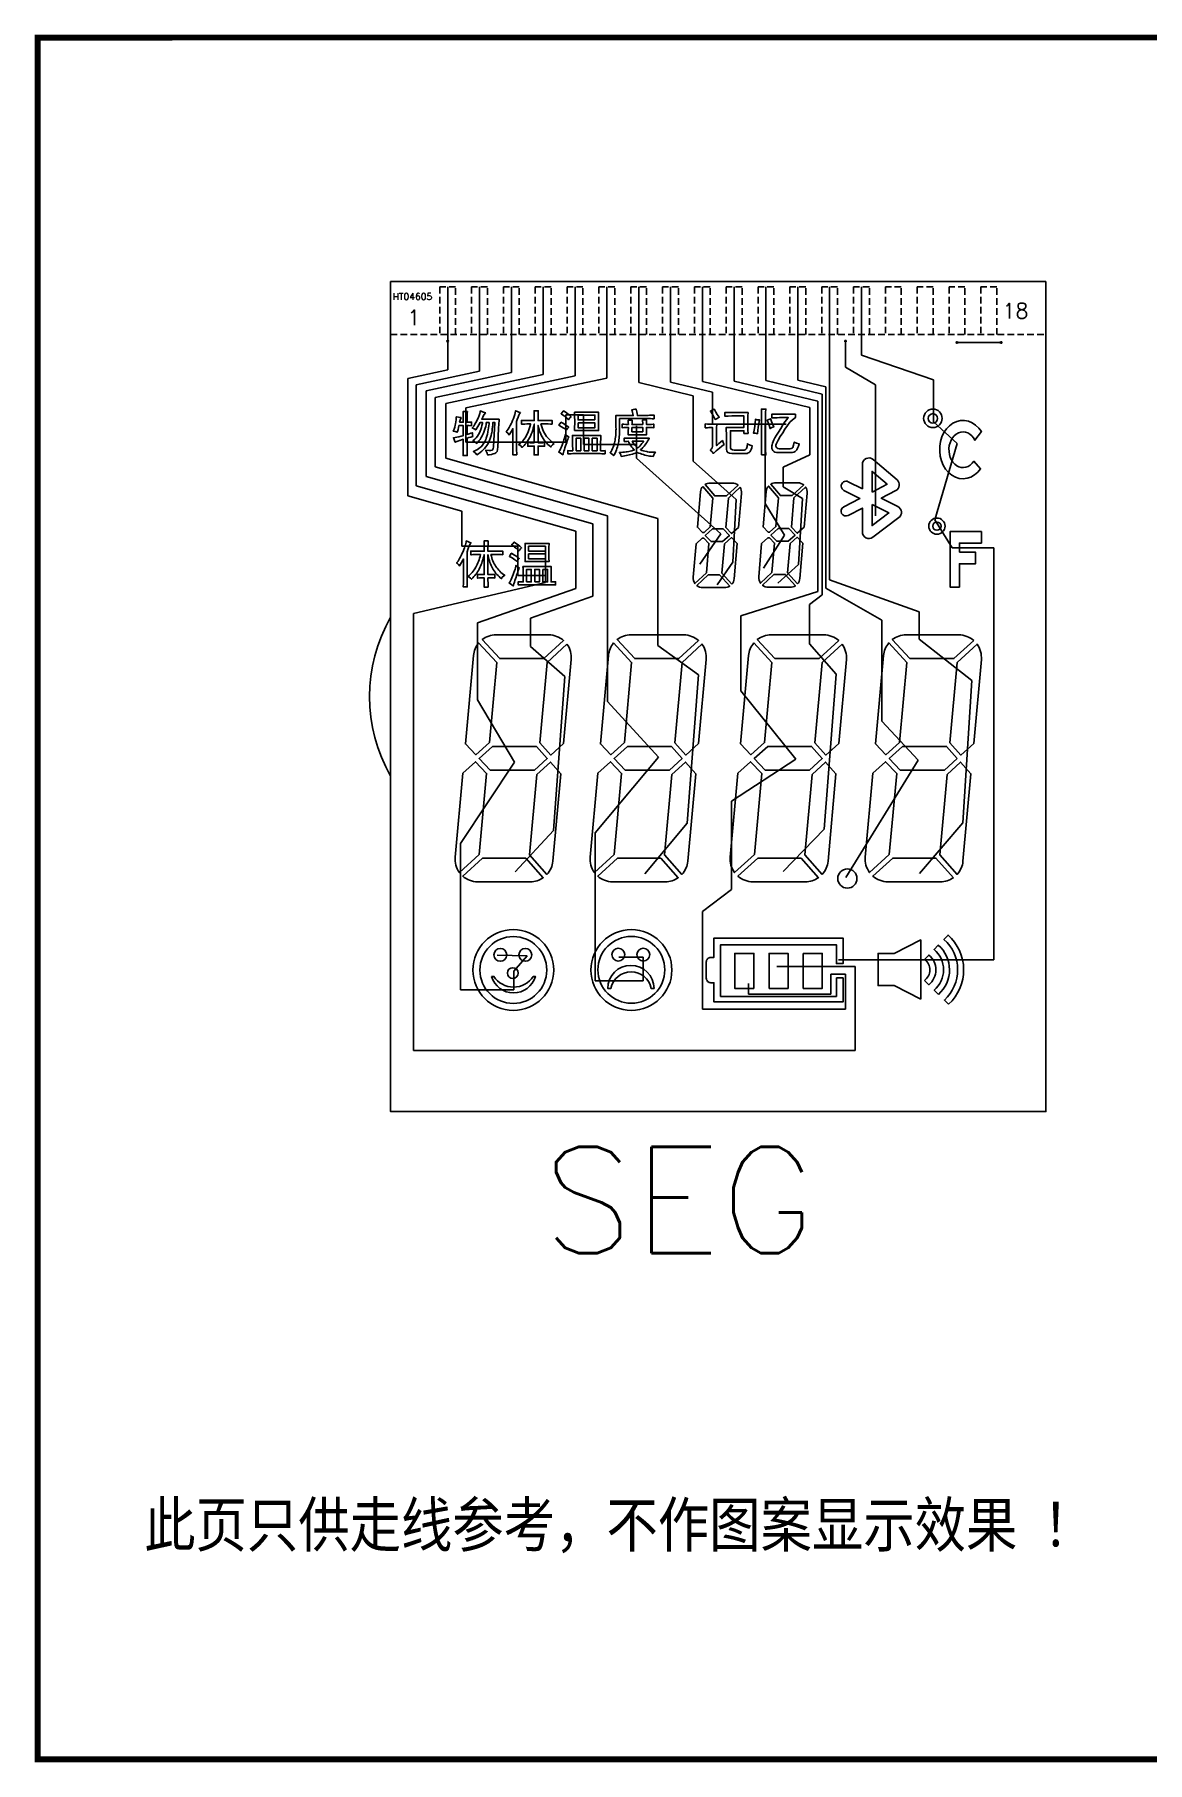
# Model space of a CAD drawing. Header units: inches. Extents: x -1849 to -1456, y -1004 to -896.
# Drawn here: x -1548.5 to -1506.5, y -1003.5 to -938.3 of the extents above; entities that cross this region are included whole.
import ezdxf

# ---------------------------------------------------------------- set-up
doc = ezdxf.new("R2010")
doc.units = ezdxf.units.IN
doc.header["$MEASUREMENT"] = 0
doc.linetypes.add('HIDDEN', pattern=[0.375, 0.25, -0.125])
doc.layers.add('SEG', color=4, linetype='Continuous')
doc.layers.add('SPEC', color=2, linetype='Continuous')
doc.styles.add('romans', font='romans.shx')
doc.styles.add('th', font='')
doc.styles.get('th').set_extended_font_data('SimSun')

# ---------------------------------------------------------------- blocks, each defined once
blk = doc.blocks.new('A')
at = {"layer": 'SPEC', "const_width": 0.28}
blk.add_lwpolyline([(0, 0), (0, 81.172), (114.799, 81.173), (114.8, 0), (0, 0)], dxfattribs=at)

msp = doc.modelspace()

# ---------------------------------------------------------------- linework, layer by layer
at = {"ltscale": 0.5}
for points in [[(-1510.343, -947.638), (-1510.343, -978.938), (-1535.043, -978.938), (-1535.043, -947.638)], [(-1527.746, -954.018), (-1527.571, -954.018), (-1527.571, -953.544), (-1527.746, -953.544)], [(-1527.441, -954.018), (-1527.258, -954.018), (-1527.258, -953.544), (-1527.441, -953.544)], [(-1529.613, -958.963), (-1529.437, -958.963), (-1529.437, -958.489), (-1529.613, -958.489)], [(-1529.307, -958.489), (-1529.307, -958.963), (-1529.124, -958.963), (-1529.124, -958.489)], [(-1521.351, -974.292), (-1522.068, -974.292), (-1522.068, -972.973), (-1521.351, -972.973)], [(-1520.777, -974.292), (-1520.777, -972.973), (-1520.061, -972.973), (-1520.061, -974.292)], [(-1519.487, -972.973), (-1518.77, -972.973), (-1518.77, -974.292), (-1519.487, -974.292)]]:
    msp.add_lwpolyline(points, close=True, dxfattribs=at)
at = {"linetype": 'HIDDEN'}
for points in [[(-1532.593, -949.638), (-1532.593, -947.838), (-1533.193, -947.838), (-1533.193, -949.638)], [(-1531.393, -949.638), (-1531.393, -947.838), (-1531.993, -947.838), (-1531.993, -949.638)], [(-1530.193, -949.638), (-1530.193, -947.838), (-1530.793, -947.838), (-1530.793, -949.638)], [(-1528.993, -949.638), (-1528.993, -947.838), (-1529.593, -947.838), (-1529.593, -949.638)], [(-1527.793, -949.638), (-1527.793, -947.838), (-1528.393, -947.838), (-1528.393, -949.638)], [(-1526.593, -949.638), (-1526.593, -947.838), (-1527.193, -947.838), (-1527.193, -949.638)], [(-1525.393, -949.638), (-1525.393, -947.838), (-1525.993, -947.838), (-1525.993, -949.638)], [(-1524.193, -949.638), (-1524.193, -947.838), (-1524.793, -947.838), (-1524.793, -949.638)], [(-1522.993, -949.638), (-1522.993, -947.838), (-1523.593, -947.838), (-1523.593, -949.638)], [(-1521.793, -949.638), (-1521.793, -947.838), (-1522.393, -947.838), (-1522.393, -949.638)], [(-1520.593, -949.638), (-1520.593, -947.838), (-1521.193, -947.838), (-1521.193, -949.638)], [(-1519.393, -949.638), (-1519.393, -947.838), (-1519.993, -947.838), (-1519.993, -949.638)], [(-1518.193, -949.638), (-1518.193, -947.838), (-1518.793, -947.838), (-1518.793, -949.638)], [(-1516.993, -949.638), (-1516.993, -947.838), (-1517.593, -947.838), (-1517.593, -949.638)], [(-1515.793, -949.638), (-1515.793, -947.838), (-1516.393, -947.838), (-1516.393, -949.638)], [(-1514.593, -949.638), (-1514.593, -947.838), (-1515.193, -947.838), (-1515.193, -949.638)], [(-1513.393, -949.638), (-1513.393, -947.838), (-1513.993, -947.838), (-1513.993, -949.638)], [(-1512.193, -949.638), (-1512.193, -947.838), (-1512.793, -947.838), (-1512.793, -949.638)], [(-1535.043, -949.638), (-1510.343, -949.638)]]:
    msp.add_lwpolyline(points, dxfattribs=at)
for points in [[(-1531.951, -953.478), (-1531.956, -953.42), (-1531.96, -953.336), (-1532.015, -953.359), (-1532.086, -953.383), (-1532.162, -953.403), (-1532.162, -953.066), (-1532.156, -953.066), (-1532.086, -953.068), (-1531.996, -953.073), (-1531.996, -952.932), (-1532.017, -952.934), (-1532.096, -952.938), (-1532.162, -952.94), (-1532.162, -952.742), (-1532.162, -952.694), (-1532.157, -952.617), (-1532.147, -952.541), (-1532.31, -952.541), (-1532.308, -952.585), (-1532.304, -952.66), (-1532.303, -952.742), (-1532.303, -952.94), (-1532.445, -952.94), (-1532.437, -952.907), (-1532.416, -952.83), (-1532.385, -952.766), (-1532.409, -952.764), (-1532.485, -952.754), (-1532.564, -952.736), (-1532.567, -952.773), (-1532.573, -952.847), (-1532.582, -952.923), (-1532.593, -953.001), (-1532.607, -953.056), (-1532.627, -953.128), (-1532.652, -953.202), (-1532.682, -953.282), (-1532.614, -953.291), (-1532.534, -953.321), (-1532.524, -953.285), (-1532.504, -953.212), (-1532.485, -953.138), (-1532.469, -953.066), (-1532.303, -953.066), (-1532.303, -953.449), (-1532.39, -953.471), (-1532.475, -953.492), (-1532.55, -953.508), (-1532.615, -953.52), (-1532.676, -953.528), (-1532.663, -953.556), (-1532.631, -953.63), (-1532.606, -953.698), (-1532.581, -953.686), (-1532.509, -953.655), (-1532.442, -953.631), (-1532.44, -953.63), (-1532.369, -953.604), (-1532.303, -953.583), (-1532.303, -953.964), (-1532.305, -954.039), (-1532.307, -954.116), (-1532.31, -954.197), (-1532.155, -954.197), (-1532.158, -954.142), (-1532.16, -954.062), (-1532.162, -953.987), (-1532.162, -953.917), (-1532.162, -953.543), (-1532.097, -953.523), (-1532.023, -953.5)], [(-1530.951, -952.831), (-1531.61, -952.831), (-1531.606, -952.821), (-1531.573, -952.749), (-1531.54, -952.686), (-1531.52, -952.645), (-1531.471, -952.586), (-1531.507, -952.576), (-1531.577, -952.552), (-1531.657, -952.517), (-1531.665, -952.553), (-1531.683, -952.614), (-1531.709, -952.691), (-1531.745, -952.783), (-1531.763, -952.823), (-1531.793, -952.886), (-1531.829, -952.951), (-1531.869, -953.016), (-1531.913, -953.084), (-1531.966, -953.157), (-1531.897, -953.187), (-1531.834, -953.234), (-1531.826, -953.223), (-1531.792, -953.17), (-1531.755, -953.108), (-1531.715, -953.036), (-1531.672, -952.956), (-1531.579, -952.956), (-1531.584, -952.983), (-1531.6, -953.063), (-1531.619, -953.138), (-1531.641, -953.21), (-1531.666, -953.278), (-1531.694, -953.341), (-1531.696, -953.346), (-1531.731, -953.407), (-1531.772, -953.467), (-1531.82, -953.526), (-1531.873, -953.582), (-1531.939, -953.643), (-1531.917, -953.651), (-1531.851, -953.687), (-1531.799, -953.743), (-1531.762, -953.703), (-1531.714, -953.647), (-1531.669, -953.587), (-1531.628, -953.522), (-1531.59, -953.455), (-1531.555, -953.382), (-1531.528, -953.319), (-1531.502, -953.245), (-1531.48, -953.171), (-1531.461, -953.097), (-1531.448, -953.025), (-1531.439, -952.956), (-1531.332, -952.956), (-1531.335, -952.998), (-1531.343, -953.075), (-1531.353, -953.152), (-1531.363, -953.226), (-1531.375, -953.299), (-1531.379, -953.319), (-1531.394, -953.395), (-1531.414, -953.469), (-1531.436, -953.541), (-1531.461, -953.61), (-1531.464, -953.614), (-1531.498, -953.68), (-1531.539, -953.744), (-1531.584, -953.805), (-1531.636, -953.863), (-1531.658, -953.884), (-1531.713, -953.93), (-1531.774, -953.971), (-1531.843, -954.009), (-1531.925, -954.046), (-1531.901, -954.063), (-1531.841, -954.112), (-1531.793, -954.17), (-1531.732, -954.128), (-1531.666, -954.08), (-1531.607, -954.032), (-1531.553, -953.983), (-1531.507, -953.936), (-1531.506, -953.936), (-1531.456, -953.875), (-1531.411, -953.813), (-1531.372, -953.747), (-1531.337, -953.68), (-1531.328, -953.659), (-1531.3, -953.592), (-1531.274, -953.521), (-1531.253, -953.445), (-1531.235, -953.366), (-1531.23, -953.337), (-1531.22, -953.269), (-1531.211, -953.196), (-1531.204, -953.119), (-1531.197, -953.038), (-1531.191, -952.956), (-1531.114, -952.956), (-1531.164, -953.873), (-1531.179, -953.95), (-1531.213, -953.993), (-1531.218, -953.995), (-1531.264, -954.003), (-1531.342, -954.004), (-1531.459, -953.999), (-1531.436, -954.035), (-1531.404, -954.105), (-1531.388, -954.176), (-1531.328, -954.168), (-1531.244, -954.153), (-1531.173, -954.137), (-1531.114, -954.117), (-1531.08, -954.096), (-1531.033, -954.042), (-1531.009, -953.968), (-1531.009, -953.965), (-1531.004, -953.864), (-1531, -953.794), (-1530.996, -953.711), (-1530.992, -953.614), (-1530.988, -953.503), (-1530.986, -953.441), (-1530.984, -953.36), (-1530.981, -953.281), (-1530.977, -953.203), (-1530.973, -953.127), (-1530.969, -953.052), (-1530.964, -952.978), (-1530.958, -952.907)], [(-1530.154, -952.578), (-1530.186, -952.568), (-1530.258, -952.541), (-1530.333, -952.509), (-1530.335, -952.523), (-1530.348, -952.585), (-1530.364, -952.65), (-1530.386, -952.721), (-1530.413, -952.795), (-1530.444, -952.874), (-1530.479, -952.956), (-1530.49, -952.98), (-1530.532, -953.068), (-1530.573, -953.143), (-1530.611, -953.207), (-1530.647, -953.258), (-1530.685, -953.3), (-1530.624, -953.352), (-1530.576, -953.417), (-1530.531, -953.347), (-1530.486, -953.274), (-1530.452, -953.213), (-1530.436, -953.182), (-1530.436, -953.863), (-1530.436, -953.961), (-1530.438, -954.043), (-1530.44, -954.111), (-1530.443, -954.168), (-1530.288, -954.168), (-1530.289, -954.149), (-1530.292, -954.092), (-1530.293, -954.02), (-1530.295, -953.935), (-1530.296, -953.837), (-1530.296, -952.908), (-1530.272, -952.839), (-1530.238, -952.748), (-1530.208, -952.676), (-1530.181, -952.621)], [(-1528.88, -953.742), (-1528.903, -953.727), (-1528.963, -953.683), (-1529.02, -953.635), (-1529.073, -953.585), (-1529.122, -953.531), (-1529.168, -953.475), (-1529.21, -953.416), (-1529.248, -953.355), (-1529.281, -953.29), (-1529.311, -953.222), (-1529.337, -953.151), (-1529.359, -953.078), (-1529.377, -953.007), (-1529.1, -953.007), (-1529.021, -953.01), (-1528.957, -953.014), (-1528.957, -952.874), (-1529.004, -952.878), (-1529.078, -952.88), (-1529.172, -952.882), (-1529.487, -952.882), (-1529.486, -952.798), (-1529.486, -952.706), (-1529.484, -952.628), (-1529.483, -952.565), (-1529.479, -952.511), (-1529.635, -952.511), (-1529.632, -952.559), (-1529.63, -952.621), (-1529.629, -952.696), (-1529.628, -952.785), (-1529.627, -952.882), (-1529.906, -952.882), (-1529.962, -952.881), (-1530.039, -952.879), (-1530.114, -952.874), (-1530.114, -953.014), (-1530.064, -953.011), (-1529.989, -953.008), (-1529.906, -953.007), (-1529.767, -953.007), (-1529.772, -953.03), (-1529.792, -953.112), (-1529.815, -953.19), (-1529.841, -953.264), (-1529.871, -953.336), (-1529.903, -953.403), (-1529.939, -953.468), (-1529.976, -953.529), (-1530.018, -953.587), (-1530.062, -953.64), (-1530.11, -953.691), (-1530.16, -953.738), (-1530.22, -953.787), (-1530.203, -953.795), (-1530.139, -953.836), (-1530.088, -953.894), (-1530.06, -953.868), (-1530.012, -953.819), (-1529.966, -953.767), (-1529.922, -953.712), (-1529.881, -953.654), (-1529.843, -953.593), (-1529.807, -953.53), (-1529.773, -953.463), (-1529.743, -953.394), (-1529.714, -953.321), (-1529.688, -953.246), (-1529.665, -953.168), (-1529.643, -953.087), (-1529.627, -953.012), (-1529.627, -953.716), (-1529.637, -953.716), (-1529.706, -953.715), (-1529.783, -953.712), (-1529.874, -953.708), (-1529.874, -953.849), (-1529.848, -953.847), (-1529.765, -953.844), (-1529.69, -953.842), (-1529.627, -953.841), (-1529.627, -953.861), (-1529.628, -953.929), (-1529.629, -954.003), (-1529.632, -954.083), (-1529.635, -954.175), (-1529.479, -954.175), (-1529.481, -954.139), (-1529.483, -954.056), (-1529.486, -953.979), (-1529.486, -953.905), (-1529.487, -953.841), (-1529.466, -953.841), (-1529.37, -953.843), (-1529.297, -953.845), (-1529.24, -953.849), (-1529.24, -953.707), (-1529.255, -953.71), (-1529.312, -953.713), (-1529.39, -953.715), (-1529.487, -953.716), (-1529.487, -953.06), (-1529.472, -953.134), (-1529.45, -953.211), (-1529.427, -953.285), (-1529.399, -953.357), (-1529.369, -953.425), (-1529.335, -953.49), (-1529.298, -953.553), (-1529.258, -953.613), (-1529.215, -953.67), (-1529.168, -953.724), (-1529.118, -953.776), (-1529.065, -953.824), (-1529.003, -953.874), (-1528.991, -953.848), (-1528.947, -953.791)], [(-1528.501, -952.704), (-1528.449, -952.746), (-1528.405, -952.784), (-1528.369, -952.818), (-1528.342, -952.849), (-1528.324, -952.821), (-1528.284, -952.771), (-1528.242, -952.734), (-1528.272, -952.704), (-1528.313, -952.667), (-1528.359, -952.629), (-1528.409, -952.591), (-1528.464, -952.552), (-1528.525, -952.513), (-1528.534, -952.528), (-1528.572, -952.577), (-1528.616, -952.62), (-1528.561, -952.659)], [(-1528.112, -953.254), (-1527.204, -953.254), (-1527.206, -953.22), (-1527.208, -953.166), (-1527.209, -953.107), (-1527.211, -953.044), (-1527.212, -952.975), (-1527.212, -952.87), (-1527.211, -952.799), (-1527.21, -952.733), (-1527.209, -952.672), (-1527.207, -952.617), (-1527.204, -952.566), (-1528.112, -952.566), (-1528.111, -952.6), (-1528.109, -952.654), (-1528.107, -952.713), (-1528.106, -952.777), (-1528.105, -952.844), (-1528.105, -952.951), (-1528.105, -953.024), (-1528.106, -953.091), (-1528.108, -953.152), (-1528.11, -953.206)], [(-1525.245, -952.806), (-1525.18, -952.808), (-1525.112, -952.811), (-1525.112, -952.673), (-1525.15, -952.675), (-1525.216, -952.678), (-1525.28, -952.68), (-1525.341, -952.683), (-1525.4, -952.686), (-1525.456, -952.689), (-1525.738, -952.689), (-1525.739, -952.686), (-1525.754, -952.617), (-1525.767, -952.554), (-1525.78, -952.496), (-1525.792, -952.444), (-1525.838, -952.454), (-1525.9, -952.467), (-1525.952, -952.475), (-1525.943, -952.508), (-1525.927, -952.569), (-1525.913, -952.628), (-1525.899, -952.689), (-1526.555, -952.689), (-1526.555, -952.701), (-1526.553, -952.752), (-1526.552, -952.806), (-1526.551, -952.864), (-1526.55, -952.924), (-1526.549, -952.988), (-1526.548, -953.056), (-1526.548, -953.126), (-1526.547, -953.2), (-1526.549, -953.235), (-1526.551, -953.307), (-1526.555, -953.377), (-1526.56, -953.442), (-1526.567, -953.505), (-1526.573, -953.564), (-1526.581, -953.619), (-1526.591, -953.671), (-1526.601, -953.72), (-1526.613, -953.762), (-1526.632, -953.821), (-1526.654, -953.88), (-1526.679, -953.936), (-1526.706, -953.99), (-1526.736, -954.043), (-1526.769, -954.094), (-1526.728, -954.116), (-1526.68, -954.153), (-1526.632, -954.201), (-1526.614, -954.166), (-1526.584, -954.104), (-1526.558, -954.044), (-1526.533, -953.986), (-1526.512, -953.929), (-1526.493, -953.873), (-1526.477, -953.819), (-1526.464, -953.766), (-1526.456, -953.724), (-1526.446, -953.663), (-1526.438, -953.603), (-1526.431, -953.541), (-1526.425, -953.479), (-1526.421, -953.416), (-1526.418, -953.353), (-1526.417, -953.311), (-1526.415, -953.26), (-1526.413, -953.205), (-1526.412, -953.147), (-1526.412, -953.085), (-1526.411, -953.02), (-1526.411, -952.951), (-1526.41, -952.879), (-1526.41, -952.803), (-1525.424, -952.803), (-1525.367, -952.804), (-1525.308, -952.805)], [(-1522.735, -952.645), (-1522.658, -952.752), (-1522.735, -952.798), (-1522.804, -952.836), (-1522.835, -952.783), (-1522.873, -952.714), (-1522.927, -952.629), (-1522.988, -952.522), (-1522.927, -952.484), (-1522.85, -952.445), (-1522.827, -952.491), (-1522.789, -952.56)], [(-1521.677, -953.978), (-1521.647, -953.963), (-1521.631, -953.932), (-1521.608, -953.856), (-1521.585, -953.748), (-1521.547, -953.779), (-1521.455, -953.825), (-1521.409, -953.833), (-1521.432, -953.909), (-1521.455, -953.971), (-1521.478, -954.017), (-1521.501, -954.055), (-1521.524, -954.085), (-1521.562, -954.101), (-1521.608, -954.116), (-1522.176, -954.116), (-1522.268, -954.108), (-1522.336, -954.078), (-1522.375, -954.032), (-1522.382, -953.963), (-1522.382, -953.365), (-1522.39, -953.25), (-1522.39, -953.135), (-1521.723, -953.135), (-1521.723, -952.706), (-1522.176, -952.706), (-1522.313, -952.714), (-1522.444, -952.714), (-1522.444, -952.568), (-1522.321, -952.576), (-1521.57, -952.576), (-1521.578, -952.698), (-1521.578, -953.235), (-1521.57, -953.365), (-1521.723, -953.365), (-1521.723, -953.265), (-1522.237, -953.265), (-1522.237, -953.856), (-1522.229, -953.917), (-1522.206, -953.963), (-1522.16, -953.986), (-1522.099, -953.994), (-1521.716, -953.994)], [(-1521.067, -954.171), (-1521.067, -953.987), (-1521.059, -953.796), (-1521.059, -952.708), (-1521.067, -952.577), (-1521.067, -952.447), (-1520.898, -952.447), (-1520.906, -952.577), (-1520.906, -953.987), (-1520.898, -954.171)], [(-1519.994, -952.945), (-1520.086, -953.068), (-1520.178, -953.198), (-1520.262, -953.336), (-1520.354, -953.474), (-1520.439, -953.62), (-1520.508, -953.773), (-1520.523, -953.811), (-1520.523, -953.842), (-1520.515, -953.872), (-1520.5, -953.895), (-1520.477, -953.918), (-1520.446, -953.934), (-1520.4, -953.941), (-1520.347, -953.949), (-1519.994, -953.949), (-1519.94, -953.934), (-1519.902, -953.918), (-1519.879, -953.888), (-1519.856, -953.803), (-1519.825, -953.689), (-1519.741, -953.735), (-1519.642, -953.757), (-1519.672, -953.849), (-1519.703, -953.918), (-1519.734, -953.98), (-1519.764, -954.018), (-1519.795, -954.049), (-1519.841, -954.072), (-1519.894, -954.087), (-1520.423, -954.087), (-1520.5, -954.079), (-1520.554, -954.064), (-1520.6, -954.041), (-1520.63, -954.003), (-1520.669, -953.926), (-1520.669, -953.834), (-1520.661, -953.788), (-1520.646, -953.735), (-1520.623, -953.673), (-1520.592, -953.604), (-1520.554, -953.528), (-1520.5, -953.428), (-1520.423, -953.313), (-1520.339, -953.175), (-1520.255, -953.045), (-1520.178, -952.93), (-1520.109, -952.838), (-1520.055, -952.769), (-1520.385, -952.769), (-1520.477, -952.777), (-1520.669, -952.777), (-1520.669, -952.631), (-1520.623, -952.639), (-1519.787, -952.639), (-1519.787, -952.769), (-1519.894, -952.845)], [(-1528.599, -953.111), (-1528.542, -953.147), (-1528.494, -953.182), (-1528.455, -953.215), (-1528.425, -953.246), (-1528.41, -953.224), (-1528.372, -953.176), (-1528.326, -953.131), (-1528.369, -953.1), (-1528.424, -953.059), (-1528.478, -953.023), (-1528.529, -952.992), (-1528.577, -952.964), (-1528.624, -952.941), (-1528.632, -952.953), (-1528.666, -953.005), (-1528.7, -953.055), (-1528.666, -953.073)], [(-1527.341, -952.857), (-1527.975, -952.857), (-1527.975, -952.673), (-1527.341, -952.673)], [(-1527.975, -952.964), (-1527.341, -952.964), (-1527.341, -953.147), (-1527.975, -953.147)], [(-1525.396, -953.395), (-1525.399, -953.345), (-1525.401, -953.286), (-1525.402, -953.217), (-1525.403, -953.139), (-1525.362, -953.139), (-1525.293, -953.14), (-1525.231, -953.142), (-1525.173, -953.144), (-1525.12, -953.147), (-1525.12, -953.017), (-1525.151, -953.019), (-1525.208, -953.021), (-1525.27, -953.023), (-1525.334, -953.025), (-1525.403, -953.025), (-1525.402, -952.977), (-1525.399, -952.915), (-1525.395, -952.857), (-1525.548, -952.857), (-1525.544, -952.898), (-1525.541, -952.959), (-1525.54, -953.025), (-1525.945, -953.025), (-1525.944, -952.981), (-1525.942, -952.917), (-1525.937, -952.864), (-1526.089, -952.864), (-1526.087, -952.897), (-1526.083, -952.957), (-1526.082, -953.025), (-1526.124, -953.025), (-1526.182, -953.023), (-1526.247, -953.02), (-1526.319, -953.017), (-1526.319, -953.147), (-1526.258, -953.144), (-1526.192, -953.142), (-1526.133, -953.14), (-1526.082, -953.139), (-1526.082, -953.173), (-1526.083, -953.245), (-1526.084, -953.309), (-1526.087, -953.366), (-1526.089, -953.414), (-1525.395, -953.414)], [(-1525.945, -953.139), (-1525.54, -953.139), (-1525.54, -953.3), (-1525.945, -953.3)], [(-1522.766, -954.017), (-1522.873, -954.116), (-1522.934, -954.047), (-1522.996, -953.994), (-1522.957, -953.955), (-1522.927, -953.902), (-1522.911, -953.856), (-1522.904, -953.794), (-1522.904, -953.143), (-1523.042, -953.143), (-1523.103, -953.151), (-1523.18, -953.151), (-1523.18, -953.005), (-1523.103, -953.013), (-1522.75, -953.013), (-1522.758, -953.166), (-1522.758, -953.825), (-1522.72, -953.794), (-1522.674, -953.748), (-1522.612, -953.695), (-1522.536, -953.633), (-1522.513, -953.702), (-1522.474, -953.779), (-1522.559, -953.84), (-1522.651, -953.917)], [(-1521.305, -953.359), (-1521.366, -953.351), (-1521.343, -953.236), (-1521.32, -953.106), (-1521.305, -952.976), (-1521.289, -952.83), (-1521.22, -952.845), (-1521.136, -952.853), (-1521.182, -953.129), (-1521.213, -953.374)], [(-1520.669, -953.144), (-1520.737, -953.183), (-1520.791, -953.014), (-1520.845, -952.861), (-1520.791, -952.838), (-1520.722, -952.807), (-1520.661, -952.976), (-1520.6, -953.121)], [(-1513.313, -955.055), (-1513.461, -955.072), (-1513.609, -955.057), (-1513.753, -955.012), (-1513.889, -954.937), (-1514.013, -954.834), (-1514.121, -954.707), (-1514.211, -954.559), (-1514.279, -954.394), (-1514.324, -954.217), (-1514.345, -954.033), (-1514.341, -953.847), (-1514.312, -953.665), (-1514.258, -953.491), (-1514.183, -953.332), (-1514.086, -953.19), (-1513.972, -953.071), (-1513.844, -952.977), (-1513.705, -952.912), (-1513.559, -952.877), (-1513.41, -952.873), (-1513.263, -952.901), (-1513.122, -952.959), (-1512.991, -953.046), (-1512.873, -953.159), (-1512.772, -953.296), (-1513.016, -953.62), (-1513.07, -953.53), (-1513.135, -953.453), (-1513.209, -953.391), (-1513.29, -953.345), (-1513.376, -953.317), (-1513.465, -953.308), (-1513.553, -953.317), (-1513.639, -953.345), (-1513.721, -953.39), (-1513.795, -953.453), (-1513.86, -953.529), (-1513.914, -953.619), (-1513.955, -953.719), (-1513.982, -953.825), (-1513.996, -953.937), (-1513.994, -954.049), (-1513.977, -954.16), (-1513.947, -954.265), (-1513.902, -954.363), (-1513.846, -954.449), (-1513.779, -954.523), (-1513.703, -954.582), (-1513.62, -954.623), (-1513.533, -954.647), (-1513.445, -954.652), (-1513.356, -954.638), (-1513.271, -954.606), (-1513.191, -954.557), (-1513.119, -954.491), (-1513.057, -954.411), (-1512.804, -954.696), (-1512.911, -954.825), (-1513.034, -954.93), (-1513.169, -955.007)], [(-1528.53, -953.665), (-1528.555, -953.735), (-1528.58, -953.8), (-1528.606, -953.863), (-1528.631, -953.922), (-1528.657, -953.976), (-1528.682, -954.026), (-1528.708, -954.071), (-1528.654, -954.096), (-1528.603, -954.129), (-1528.555, -954.17), (-1528.545, -954.138), (-1528.53, -954.087), (-1528.512, -954.031), (-1528.493, -953.97), (-1528.471, -953.905), (-1528.449, -953.834), (-1528.428, -953.774), (-1528.406, -953.709), (-1528.384, -953.648), (-1528.364, -953.592), (-1528.345, -953.539), (-1528.326, -953.491), (-1528.357, -953.475), (-1528.408, -953.442), (-1528.456, -953.399), (-1528.462, -953.431), (-1528.474, -953.482), (-1528.489, -953.538), (-1528.508, -953.599)], [(-1528.176, -954.125), (-1528.112, -954.125), (-1527.146, -954.125), (-1527.085, -954.127), (-1527.023, -954.129), (-1526.96, -954.132), (-1526.96, -954.01), (-1527.004, -954.014), (-1527.066, -954.017), (-1527.128, -954.018), (-1527.128, -953.982), (-1527.127, -953.892), (-1527.127, -953.81), (-1527.127, -953.735), (-1527.126, -953.667), (-1527.125, -953.606), (-1527.124, -953.553), (-1527.123, -953.507), (-1527.121, -953.469), (-1527.12, -953.437), (-1528.189, -953.437), (-1528.188, -953.449), (-1528.187, -953.486), (-1528.185, -953.529), (-1528.184, -953.579), (-1528.183, -953.636), (-1528.183, -953.699), (-1528.182, -953.769), (-1528.182, -953.845), (-1528.181, -953.928), (-1528.181, -954.018), (-1528.241, -954.017), (-1528.302, -954.014), (-1528.364, -954.01), (-1528.364, -954.132), (-1528.36, -954.132), (-1528.299, -954.129), (-1528.238, -954.127)], [(-1528.051, -954.018), (-1528.051, -953.544), (-1527.876, -953.544), (-1527.876, -954.018)], [(-1525.455, -954.178), (-1525.399, -954.193), (-1525.341, -954.205), (-1525.28, -954.216), (-1525.216, -954.224), (-1525.15, -954.232), (-1525.15, -954.23), (-1525.127, -954.172), (-1525.096, -954.119), (-1525.059, -954.071), (-1525.111, -954.073), (-1525.174, -954.073), (-1525.236, -954.07), (-1525.297, -954.064), (-1525.357, -954.056), (-1525.391, -954.05), (-1525.455, -954.037), (-1525.515, -954.021), (-1525.571, -954.002), (-1525.624, -953.98), (-1525.618, -953.975), (-1525.575, -953.939), (-1525.532, -953.897), (-1525.489, -953.849), (-1525.449, -953.796), (-1525.422, -953.758), (-1525.388, -953.708), (-1525.356, -953.655), (-1525.325, -953.601), (-1525.296, -953.544), (-1525.986, -953.544), (-1526.044, -953.543), (-1526.105, -953.542), (-1526.169, -953.54), (-1526.234, -953.537), (-1526.234, -953.666), (-1526.206, -953.665), (-1526.142, -953.662), (-1526.088, -953.661), (-1526.064, -953.703), (-1526.023, -953.77), (-1525.984, -953.83), (-1525.947, -953.881), (-1525.914, -953.925), (-1525.882, -953.96), (-1525.853, -953.987), (-1525.89, -953.998), (-1525.951, -954.016), (-1526.012, -954.032), (-1526.07, -954.045), (-1526.128, -954.056), (-1526.168, -954.062), (-1526.226, -954.07), (-1526.287, -954.075), (-1526.351, -954.078), (-1526.418, -954.079), (-1526.395, -954.119), (-1526.369, -954.176), (-1526.349, -954.232), (-1526.347, -954.231), (-1526.284, -954.222), (-1526.222, -954.211), (-1526.161, -954.199), (-1526.102, -954.185), (-1526.044, -954.17), (-1526.041, -954.17), (-1525.983, -954.157), (-1525.925, -954.141), (-1525.866, -954.123), (-1525.807, -954.102), (-1525.746, -954.079), (-1525.687, -954.102), (-1525.628, -954.124), (-1525.569, -954.143), (-1525.512, -954.162), (-1525.456, -954.178)], [(-1525.906, -953.712), (-1525.937, -953.659), (-1525.51, -953.659), (-1525.528, -953.688), (-1525.568, -953.743), (-1525.608, -953.793), (-1525.648, -953.838), (-1525.69, -953.878), (-1525.731, -953.911), (-1525.747, -953.898), (-1525.792, -953.855), (-1525.834, -953.81), (-1525.872, -953.762)], [(-1516.894, -955.574), (-1516.328, -955.278), (-1516.894, -954.796)], [(-1516.894, -956.043), (-1516.261, -956.36), (-1516.894, -956.837)], [(-1522.914, -956.961), (-1523.185, -957.209), (-1522.961, -957.444), (-1522.53, -957.444), (-1522.269, -957.213), (-1522.509, -956.961)], [(-1520.439, -956.949), (-1520.71, -957.196), (-1520.486, -957.431), (-1520.055, -957.431), (-1519.795, -957.2), (-1520.034, -956.949)], [(-1513.603, -957.844), (-1513.603, -957.499), (-1512.775, -957.499), (-1512.775, -957.063), (-1513.956, -957.063), (-1513.956, -959.161), (-1513.603, -959.161), (-1513.603, -958.28), (-1512.992, -958.28), (-1512.992, -957.844)], [(-1532.16, -959.028), (-1532.161, -958.963), (-1532.161, -958.891), (-1532.162, -958.81), (-1532.162, -957.832), (-1532.16, -957.826), (-1532.131, -957.742), (-1532.104, -957.668), (-1532.079, -957.607), (-1532.056, -957.556), (-1532.035, -957.517), (-1532.017, -957.488), (-1532.02, -957.487), (-1532.079, -957.466), (-1532.136, -957.443), (-1532.193, -957.419), (-1532.2, -957.461), (-1532.212, -957.513), (-1532.226, -957.568), (-1532.244, -957.625), (-1532.265, -957.684), (-1532.289, -957.746), (-1532.315, -957.811), (-1532.345, -957.878), (-1532.377, -957.948), (-1532.41, -958.016), (-1532.442, -958.077), (-1532.474, -958.13), (-1532.503, -958.176), (-1532.531, -958.214), (-1532.559, -958.244), (-1532.529, -958.266), (-1532.486, -958.309), (-1532.452, -958.359), (-1532.413, -958.299), (-1532.375, -958.237), (-1532.343, -958.184), (-1532.318, -958.138), (-1532.299, -958.099), (-1532.299, -958.817), (-1532.299, -958.854), (-1532.299, -958.933), (-1532.301, -959.002), (-1532.302, -959.062), (-1532.304, -959.112), (-1532.307, -959.153), (-1532.154, -959.153), (-1532.155, -959.131), (-1532.158, -959.083)], [(-1531.567, -958.81), (-1531.513, -958.81), (-1531.513, -958.845), (-1531.514, -958.901), (-1531.515, -958.96), (-1531.516, -959.023), (-1531.518, -959.09), (-1531.52, -959.161), (-1531.368, -959.161), (-1531.37, -959.115), (-1531.372, -959.048), (-1531.373, -958.984), (-1531.374, -958.923), (-1531.375, -958.865), (-1531.375, -958.81), (-1531.358, -958.81), (-1531.276, -958.81), (-1531.209, -958.812), (-1531.156, -958.814), (-1531.116, -958.817), (-1531.116, -958.68), (-1531.123, -958.68), (-1531.165, -958.684), (-1531.221, -958.686), (-1531.292, -958.687), (-1531.375, -958.687), (-1531.375, -957.939), (-1531.369, -957.977), (-1531.355, -958.042), (-1531.34, -958.105), (-1531.322, -958.167), (-1531.303, -958.226), (-1531.281, -958.284), (-1531.257, -958.341), (-1531.232, -958.395), (-1531.204, -958.447), (-1531.175, -958.498), (-1531.143, -958.547), (-1531.109, -958.594), (-1531.074, -958.64), (-1531.035, -958.684), (-1530.996, -958.725), (-1530.954, -958.765), (-1530.91, -958.804), (-1530.864, -958.84), (-1530.834, -958.789), (-1530.793, -958.746), (-1530.742, -958.71), (-1530.789, -958.678), (-1530.837, -958.641), (-1530.883, -958.602), (-1530.926, -958.561), (-1530.968, -958.518), (-1531.006, -958.474), (-1531.043, -958.428), (-1531.077, -958.38), (-1531.108, -958.33), (-1531.137, -958.279), (-1531.164, -958.225), (-1531.188, -958.17), (-1531.21, -958.113), (-1531.229, -958.054), (-1531.246, -957.994), (-1531.261, -957.931), (-1530.995, -957.931), (-1530.923, -957.933), (-1530.864, -957.935), (-1530.818, -957.939), (-1530.818, -957.801), (-1530.843, -957.804), (-1530.896, -957.807), (-1530.961, -957.808), (-1531.04, -957.809), (-1531.375, -957.809), (-1531.375, -957.7), (-1531.374, -957.626), (-1531.373, -957.561), (-1531.372, -957.505), (-1531.37, -957.458), (-1531.368, -957.419), (-1531.52, -957.419), (-1531.52, -957.43), (-1531.518, -957.473), (-1531.516, -957.524), (-1531.515, -957.583), (-1531.514, -957.65), (-1531.513, -957.726), (-1531.513, -957.809), (-1531.842, -957.809), (-1531.908, -957.808), (-1531.969, -957.805), (-1532.025, -957.801), (-1532.025, -957.939), (-1532, -957.937), (-1531.941, -957.934), (-1531.878, -957.932), (-1531.811, -957.931), (-1531.658, -957.931), (-1531.658, -957.933), (-1531.674, -958.001), (-1531.691, -958.066), (-1531.71, -958.129), (-1531.731, -958.191), (-1531.754, -958.249), (-1531.779, -958.306), (-1531.805, -958.361), (-1531.834, -958.413), (-1531.865, -958.464), (-1531.897, -958.512), (-1531.931, -958.558), (-1531.967, -958.602), (-1532.006, -958.643), (-1532.045, -958.683), (-1532.088, -958.721), (-1532.131, -958.756), (-1532.087, -958.78), (-1532.039, -958.818), (-1532.001, -958.863), (-1531.981, -958.844), (-1531.941, -958.804), (-1531.903, -958.764), (-1531.867, -958.721), (-1531.832, -958.676), (-1531.799, -958.629), (-1531.767, -958.581), (-1531.737, -958.531), (-1531.708, -958.479), (-1531.681, -958.425), (-1531.656, -958.37), (-1531.632, -958.312), (-1531.609, -958.254), (-1531.589, -958.193), (-1531.569, -958.13), (-1531.552, -958.066), (-1531.535, -957.999), (-1531.52, -957.931), (-1531.513, -957.931), (-1531.513, -958.687), (-1531.523, -958.687), (-1531.578, -958.687), (-1531.638, -958.685), (-1531.702, -958.683), (-1531.773, -958.68), (-1531.773, -958.817), (-1531.758, -958.817), (-1531.689, -958.813), (-1531.625, -958.811)], [(-1530.368, -957.649), (-1530.315, -957.691), (-1530.271, -957.728), (-1530.235, -957.763), (-1530.208, -957.793), (-1530.19, -957.765), (-1530.15, -957.716), (-1530.108, -957.679), (-1530.138, -957.648), (-1530.179, -957.611), (-1530.225, -957.573), (-1530.275, -957.535), (-1530.331, -957.496), (-1530.391, -957.458), (-1530.401, -957.473), (-1530.439, -957.521), (-1530.483, -957.564), (-1530.427, -957.604)], [(-1529.076, -958.052), (-1529.077, -957.988), (-1529.078, -957.92), (-1529.078, -957.847), (-1529.078, -957.815), (-1529.078, -957.744), (-1529.077, -957.678), (-1529.075, -957.617), (-1529.073, -957.562), (-1529.07, -957.511), (-1529.978, -957.511), (-1529.977, -957.545), (-1529.975, -957.599), (-1529.973, -957.657), (-1529.972, -957.721), (-1529.971, -957.789), (-1529.971, -957.896), (-1529.972, -957.969), (-1529.973, -958.035), (-1529.974, -958.096), (-1529.976, -958.15), (-1529.978, -958.199), (-1529.07, -958.199), (-1529.072, -958.165), (-1529.074, -958.111)], [(-1529.841, -957.801), (-1529.841, -957.618), (-1529.208, -957.618), (-1529.208, -957.801)], [(-1530.396, -958.61), (-1530.421, -958.68), (-1530.447, -958.745), (-1530.472, -958.808), (-1530.497, -958.866), (-1530.523, -958.92), (-1530.549, -958.97), (-1530.574, -959.016), (-1530.52, -959.041), (-1530.469, -959.073), (-1530.421, -959.115), (-1530.412, -959.082), (-1530.396, -959.031), (-1530.378, -958.975), (-1530.359, -958.915), (-1530.337, -958.849), (-1530.315, -958.779), (-1530.294, -958.718), (-1530.272, -958.654), (-1530.251, -958.593), (-1530.23, -958.536), (-1530.211, -958.484), (-1530.192, -958.435), (-1530.224, -958.42), (-1530.274, -958.386), (-1530.322, -958.344), (-1530.328, -958.375), (-1530.34, -958.427), (-1530.355, -958.483), (-1530.374, -958.544)], [(-1530.277, -958.168), (-1530.238, -958.121), (-1530.192, -958.076), (-1530.235, -958.044), (-1530.29, -958.004), (-1530.344, -957.968), (-1530.395, -957.936), (-1530.444, -957.909), (-1530.49, -957.885), (-1530.498, -957.897), (-1530.532, -957.95), (-1530.566, -958), (-1530.532, -958.018), (-1530.466, -958.056), (-1530.408, -958.092), (-1530.36, -958.127), (-1530.322, -958.159), (-1530.291, -958.191)], [(-1528.889, -959.073), (-1528.826, -959.077), (-1528.826, -958.955), (-1528.871, -958.959), (-1528.932, -958.962), (-1528.994, -958.963), (-1528.994, -958.837), (-1528.993, -958.755), (-1528.993, -958.679), (-1528.992, -958.612), (-1528.991, -958.551), (-1528.99, -958.498), (-1528.989, -958.452), (-1528.988, -958.413), (-1528.987, -958.382), (-1530.055, -958.382), (-1530.054, -958.394), (-1530.053, -958.431), (-1530.052, -958.474), (-1530.05, -958.524), (-1530.049, -958.58), (-1530.049, -958.644), (-1530.048, -958.713), (-1530.048, -958.79), (-1530.047, -958.873), (-1530.047, -958.963), (-1530.107, -958.962), (-1530.169, -958.959), (-1530.23, -958.955), (-1530.23, -959.077), (-1530.226, -959.077), (-1530.166, -959.073), (-1530.104, -959.071), (-1530.042, -959.07), (-1529.978, -959.069), (-1529.063, -959.069), (-1529.013, -959.07), (-1528.952, -959.071)], [(-1529.918, -958.963), (-1529.918, -958.489), (-1529.742, -958.489), (-1529.742, -958.963)], [(-1529.841, -958.092), (-1529.841, -957.908), (-1529.208, -957.908), (-1529.208, -958.092)], [(-1531.294, -966.059), (-1529.621, -966.059), (-1529.142, -965.62), (-1529.549, -965.164), (-1531.202, -965.164), (-1531.708, -965.619)], [(-1524.461, -965.164), (-1526.114, -965.164), (-1526.62, -965.619), (-1526.205, -966.059), (-1524.532, -966.059), (-1524.054, -965.62)], [(-1520.83, -965.164), (-1521.336, -965.619), (-1520.921, -966.059), (-1519.249, -966.059), (-1518.77, -965.62), (-1519.177, -965.164)], [(-1513.681, -965.62), (-1514.088, -965.164), (-1515.741, -965.164), (-1516.247, -965.619), (-1515.833, -966.059), (-1514.16, -966.059)], [(-1515.056, -974.694), (-1516.066, -974.187), (-1516.665, -974.187), (-1516.665, -972.971), (-1516.066, -972.971), (-1515.056, -972.464)]]:
    msp.add_lwpolyline(points, close=True)
for points in [[(-1517.792, -955.183, 1), (-1517.956, -955.51), (-1517.352, -955.813), (-1517.963, -956.132, 1), (-1517.793, -956.457), (-1517.259, -956.177), (-1517.259, -957.081, 0.618566), (-1516.869, -957.276), (-1515.884, -956.534, 0.556647), (-1515.921, -956.122), (-1516.549, -955.806), (-1515.999, -955.519, 0.531402), (-1515.954, -955.117), (-1516.857, -954.346, 0.639899), (-1517.259, -954.532), (-1517.259, -955.45)], [(-1522.382, -955.72), (-1521.946, -955.317, 0.171051), (-1522.172, -955.237), (-1523.003, -955.237, 0.137298), (-1523.19, -955.29), (-1522.823, -955.72)], [(-1519.697, -955.225), (-1520.528, -955.225, 0.137298), (-1520.715, -955.277), (-1520.348, -955.707), (-1519.907, -955.707), (-1519.471, -955.305, 0.171051)], [(-1523.273, -955.359), (-1522.897, -955.799), (-1522.992, -956.886), (-1523.23, -957.104), (-1523.285, -957.104), (-1523.477, -956.902), (-1523.361, -955.566, -0.160692)], [(-1521.873, -955.396), (-1522.312, -955.802), (-1522.408, -956.91), (-1522.189, -957.141), (-1521.924, -956.906), (-1521.813, -955.628, 0.171287)], [(-1520.423, -955.787), (-1520.517, -956.874), (-1520.755, -957.091), (-1520.81, -957.091), (-1521.003, -956.889), (-1520.887, -955.554, -0.160692), (-1520.798, -955.347)], [(-1519.838, -955.79), (-1519.934, -956.898), (-1519.714, -957.129), (-1519.449, -956.894), (-1519.338, -955.616, 0.171287), (-1519.398, -955.384)], [(-1523.3, -957.314), (-1523.531, -957.525), (-1523.641, -958.785, 0.180817), (-1523.573, -959.028), (-1523.142, -958.616), (-1523.046, -957.511), (-1523.234, -957.314)], [(-1522.18, -959.052), (-1522.558, -958.628), (-1522.462, -957.528), (-1522.195, -957.291), (-1521.977, -957.52), (-1522.092, -958.847, -0.158868)], [(-1520.667, -958.604), (-1520.571, -957.498), (-1520.759, -957.301), (-1520.825, -957.301), (-1521.057, -957.513), (-1521.166, -958.772, 0.180817), (-1521.098, -959.015)], [(-1519.705, -959.04), (-1520.083, -958.615), (-1519.987, -957.516), (-1519.72, -957.279), (-1519.502, -957.507), (-1519.618, -958.835, -0.158868)], [(-1522.644, -958.693), (-1523.067, -958.693), (-1523.497, -959.104, 0.16154), (-1523.282, -959.176), (-1522.451, -959.176, 0.139092), (-1522.262, -959.122)], [(-1520.592, -958.681), (-1521.022, -959.092, 0.16154), (-1520.807, -959.163), (-1519.976, -959.163, 0.139092), (-1519.787, -959.11), (-1520.169, -958.681)], [(-1529.086, -960.961), (-1531.072, -960.961, 0.165541), (-1531.592, -961.138), (-1530.929, -961.857), (-1529.267, -961.857), (-1528.522, -961.174, 0.182382)], [(-1523.997, -960.961), (-1525.984, -960.961, 0.165541), (-1526.504, -961.138), (-1525.841, -961.857), (-1524.178, -961.857), (-1523.434, -961.174, 0.182382)], [(-1520.7, -960.961, 0.165541), (-1521.22, -961.138), (-1520.557, -961.857), (-1518.894, -961.857), (-1518.15, -961.174, 0.182382), (-1518.713, -960.961)], [(-1513.061, -961.174, 0.182382), (-1513.625, -960.961), (-1515.611, -960.961, 0.165541), (-1516.131, -961.138), (-1515.468, -961.857), (-1513.806, -961.857)], [(-1531.921, -961.737), (-1532.224, -965.071), (-1531.835, -965.484), (-1531.321, -965.022), (-1531.046, -962.002), (-1531.726, -961.266, 0.15287)], [(-1528.398, -961.31), (-1529.145, -961.996), (-1529.421, -965.03), (-1529.006, -965.495), (-1528.524, -965.052), (-1528.236, -961.891, 0.182687)], [(-1526.637, -961.266, 0.15287), (-1526.833, -961.737), (-1527.136, -965.071), (-1526.746, -965.484), (-1526.232, -965.022), (-1525.958, -962.002)], [(-1524.057, -961.996), (-1524.332, -965.03), (-1523.918, -965.495), (-1523.435, -965.052), (-1523.148, -961.891, 0.182687), (-1523.309, -961.31)], [(-1521.353, -961.266, 0.15287), (-1521.549, -961.737), (-1521.852, -965.071), (-1521.463, -965.484), (-1520.949, -965.022), (-1520.674, -962.002)], [(-1518.025, -961.31), (-1518.773, -961.996), (-1519.048, -965.03), (-1518.634, -965.495), (-1518.151, -965.052), (-1517.864, -961.891, 0.182687)], [(-1516.46, -961.737), (-1516.764, -965.071), (-1516.374, -965.484), (-1515.86, -965.022), (-1515.585, -962.002), (-1516.265, -961.266, 0.15287)], [(-1513.684, -961.996), (-1513.96, -965.03), (-1513.545, -965.495), (-1513.063, -965.052), (-1512.775, -961.891, 0.182687), (-1512.937, -961.31)], [(-1532.325, -966.173), (-1532.613, -969.341, 0.182766), (-1532.451, -969.922), (-1531.705, -969.242), (-1531.427, -966.188), (-1531.846, -965.743)], [(-1528.928, -969.495, -0.165037), (-1529.15, -969.996), (-1529.805, -969.256), (-1529.53, -966.226), (-1529.019, -965.758), (-1528.628, -966.196)], [(-1527.524, -969.341, 0.182766), (-1527.363, -969.922), (-1526.616, -969.242), (-1526.338, -966.188), (-1526.757, -965.743), (-1527.236, -966.173)], [(-1523.839, -969.495, -0.165037), (-1524.062, -969.996), (-1524.717, -969.256), (-1524.441, -966.226), (-1523.931, -965.758), (-1523.539, -966.196)], [(-1521.054, -966.188), (-1521.473, -965.743), (-1521.952, -966.173), (-1522.24, -969.341, 0.182766), (-1522.079, -969.922), (-1521.332, -969.242)], [(-1518.778, -969.996), (-1519.433, -969.256), (-1519.157, -966.226), (-1518.647, -965.758), (-1518.255, -966.196), (-1518.555, -969.495, -0.165037)], [(-1517.152, -969.341, 0.182766), (-1516.99, -969.922), (-1516.244, -969.242), (-1515.966, -966.188), (-1516.385, -965.743), (-1516.864, -966.173)], [(-1513.467, -969.495, -0.165037), (-1513.689, -969.996), (-1514.344, -969.256), (-1514.069, -966.226), (-1513.558, -965.758), (-1513.167, -966.196)], [(-1529.946, -969.376), (-1531.576, -969.376), (-1532.327, -970.059, 0.182303), (-1531.763, -970.271), (-1529.777, -970.271, 0.153381), (-1529.289, -970.118)], [(-1524.857, -969.376), (-1526.488, -969.376), (-1527.238, -970.059, 0.182303), (-1526.675, -970.271), (-1524.689, -970.271, 0.153381), (-1524.201, -970.118)], [(-1521.204, -969.376), (-1521.954, -970.059, 0.182303), (-1521.391, -970.271), (-1519.405, -970.271, 0.153381), (-1518.917, -970.118), (-1519.573, -969.376)], [(-1513.828, -970.118), (-1514.485, -969.376), (-1516.116, -969.376), (-1516.866, -970.059, 0.182303), (-1516.303, -970.271), (-1514.316, -970.271, 0.153381)], [(-1514.39, -974.517, 0.452683), (-1514.398, -972.663), (-1514.555, -972.826, -0.461064), (-1514.552, -974.358)], [(-1514.008, -974.89, 0.441542), (-1514.028, -972.28), (-1514.185, -972.443, -0.445329), (-1514.17, -974.731)], [(-1525.216, -974.292, 0.814921), (-1526.743, -974.292), (-1526.861, -974.292, -0.992253), (-1525.113, -974.292)], [(-1514.923, -973.996), (-1514.759, -974.156, 0.479579), (-1514.756, -973.034), (-1514.914, -973.198, -0.510066)], [(-1531.24, -973.843, 0.752734), (-1529.588, -973.843), (-1529.667, -973.843, -0.539792), (-1531.153, -973.843)]]:
    msp.add_lwpolyline(points, format="xyb", close=True)
msp.add_lwpolyline([(-1535.043, -960.288, 0.266667), (-1535.043, -966.288)], format="xyb")
at = {"ltscale": 0.5}
msp.add_lwpolyline([(-1518.238, -973.896), (-1518.238, -974.592), (-1522.607, -974.592), (-1522.607, -972.646), (-1518.238, -972.646), (-1518.238, -973.356), (-1517.988, -973.356), (-1517.988, -972.396), (-1522.857, -972.396), (-1522.857, -973.122), (-1522.973, -973.122, 0.414214), (-1523.145, -973.294), (-1523.145, -973.905, 0.414214), (-1522.973, -974.077), (-1522.857, -974.077), (-1522.857, -974.803), (-1517.988, -974.803), (-1517.988, -973.896)], format="xyb", close=True, dxfattribs=at)
for centre in [(-1532.893, -949.884), (-1517.897, -949.884)]:
    msp.add_circle(centre, 0.03, dxfattribs=at)
for centre, radius in [((-1513.696, -949.935), 0.03), ((-1512.029, -949.935), 0.03), ((-1514.601, -952.795), 0.35), ((-1514.601, -952.795), 0.177), ((-1514.45, -956.86), 0.307), ((-1514.45, -956.86), 0.155), ((-1517.825, -970.149), 0.362), ((-1530.418, -973.599), 1.525), ((-1525.968, -973.599), 1.525), ((-1530.418, -973.599), 1.259), ((-1530.911, -973.028), 0.242), ((-1529.967, -973.028), 0.242), ((-1525.969, -973.591), 1.259), ((-1526.462, -973.019), 0.242), ((-1525.518, -973.019), 0.242), ((-1530.439, -973.714), 0.203)]:
    msp.add_circle(centre, radius)
at = {"layer": 'SEG'}
for p, q in [((-1532.893, -947.838), (-1532.893, -950.97)), ((-1531.693, -947.838), (-1531.693, -951.012)), ((-1530.493, -951.06), (-1530.493, -947.838)), ((-1529.293, -947.838), (-1529.293, -951.138)), ((-1528.093, -951.189), (-1528.093, -947.838)), ((-1526.893, -947.838), (-1526.893, -951.274)), ((-1525.693, -951.447), (-1525.693, -947.838)), ((-1524.493, -947.838), (-1524.493, -951.429)), ((-1523.293, -947.838), (-1523.293, -951.41)), ((-1522.093, -951.391), (-1522.093, -947.838)), ((-1520.893, -951.372), (-1520.893, -947.838)), ((-1519.693, -947.838), (-1519.693, -951.353)), ((-1518.493, -958.889), (-1518.493, -947.838)), ((-1517.293, -950.418), (-1517.293, -947.838)), ((-1517.897, -950.864), (-1517.897, -949.914)), ((-1512.059, -949.935), (-1513.666, -949.935)), ((-1514.579, -951.346), (-1517.293, -950.418)), ((-1532.893, -950.97), (-1534.394, -951.293)), ((-1534.394, -951.293), (-1534.394, -955.722)), ((-1531.693, -951.012), (-1534.087, -951.527)), ((-1533.705, -951.751), (-1530.493, -951.06)), ((-1529.293, -951.138), (-1533.362, -952.013)), ((-1532.962, -952.236), (-1528.093, -951.189)), ((-1526.893, -951.274), (-1532.206, -952.397)), ((-1519.693, -951.353), (-1518.64, -951.608)), ((-1516.77, -951.53), (-1517.897, -950.864)), ((-1514.579, -952.928), (-1514.579, -951.346)), ((-1534.087, -951.527), (-1534.087, -955.341)), ((-1533.705, -954.988), (-1533.705, -951.751)), ((-1533.362, -952.013), (-1533.362, -954.622)), ((-1523.64, -951.943), (-1525.693, -951.447)), ((-1524.493, -951.429), (-1522.909, -951.811)), ((-1523.64, -954.408), (-1523.64, -951.943)), ((-1523.293, -951.41), (-1519.241, -952.388)), ((-1522.909, -951.811), (-1522.909, -953.014)), ((-1518.944, -952.151), (-1522.093, -951.391)), ((-1518.773, -951.884), (-1520.893, -951.372)), ((-1518.773, -959.453), (-1518.773, -951.884)), ((-1518.64, -951.608), (-1518.64, -959.205)), ((-1516.77, -956.466), (-1516.77, -951.53)), ((-1532.962, -954.3), (-1532.962, -952.236)), ((-1532.206, -952.397), (-1532.206, -953.693)), ((-1528.441, -952.66), (-1527.774, -952.66)), ((-1528.441, -953.693), (-1528.441, -952.66)), ((-1527.774, -952.66), (-1527.774, -953.775)), ((-1519.241, -952.388), (-1519.241, -954.169)), ((-1518.944, -959.322), (-1518.944, -952.151)), ((-1525.77, -954.296), (-1525.77, -953.075)), ((-1522.909, -953.014), (-1520.134, -953.014)), ((-1520.926, -956.002), (-1520.926, -953.014)), ((-1513.684, -953.749), (-1514.579, -952.928)), ((-1532.206, -953.693), (-1528.441, -953.693)), ((-1527.774, -953.775), (-1525.77, -953.775)), ((-1514.523, -956.623), (-1513.684, -953.749)), ((-1533.362, -954.622), (-1526.867, -956.467)), ((-1524.975, -956.568), (-1532.962, -954.3)), ((-1522.601, -957.151), (-1525.77, -954.296)), ((-1522.012, -955.859), (-1523.64, -954.408)), ((-1519.241, -954.169), (-1520.251, -954.638)), ((-1527.426, -956.772), (-1533.705, -954.988)), ((-1520.251, -954.638), (-1520.251, -955.379)), ((-1534.394, -955.722), (-1532.364, -956.299)), ((-1534.087, -955.341), (-1528.061, -957.052)), ((-1522.137, -958.215), (-1522.012, -955.859)), ((-1520.251, -955.379), (-1519.515, -955.821)), ((-1519.515, -955.821), (-1519.667, -958.304)), ((-1532.364, -956.299), (-1532.364, -957.613)), ((-1526.867, -956.467), (-1526.867, -963.475)), ((-1524.975, -961.362), (-1524.975, -956.568)), ((-1520.198, -957.195), (-1520.926, -956.002)), ((-1528.061, -957.052), (-1528.061, -959.207)), ((-1527.426, -959.506), (-1527.426, -956.772)), ((-1523.383, -958.294), (-1522.601, -957.151)), ((-1520.988, -958.444), (-1520.198, -957.195)), ((-1513.873, -957.678), (-1514.523, -956.623)), ((-1532.364, -957.613), (-1530.247, -957.613)), ((-1530.247, -957.613), (-1530.247, -958.723)), ((-1529.203, -958.989), (-1529.203, -957.669)), ((-1512.303, -957.678), (-1513.873, -957.678)), ((-1512.303, -973.215), (-1512.303, -957.678)), ((-1522.736, -959.073), (-1522.137, -958.215)), ((-1519.667, -958.304), (-1520.446, -959.007)), ((-1534.187, -960.151), (-1529.203, -958.989)), ((-1530.247, -958.723), (-1529.203, -958.723)), ((-1515.124, -960.095), (-1518.493, -958.889)), ((-1528.061, -959.207), (-1531.764, -960.512)), ((-1529.774, -960.333), (-1527.426, -959.506)), ((-1521.844, -960.245), (-1518.944, -959.322)), ((-1519.247, -959.819), (-1518.773, -959.453)), ((-1519.247, -961.3), (-1519.247, -959.819)), ((-1518.64, -959.205), (-1516.525, -960.402)), ((-1534.187, -976.636), (-1534.187, -960.151)), ((-1529.774, -961.401), (-1529.774, -960.333)), ((-1521.844, -963.068), (-1521.844, -960.245)), ((-1516.525, -960.402), (-1516.525, -964.217)), ((-1515.124, -961.12), (-1515.124, -960.095)), ((-1531.764, -960.512), (-1531.764, -963.411)), ((-1513.139, -962.677), (-1515.124, -961.12)), ((-1528.476, -962.525), (-1529.774, -961.401)), ((-1523.435, -962.468), (-1524.975, -961.362)), ((-1518.253, -962.442), (-1519.247, -961.3)), ((-1518.695, -968.284), (-1518.253, -962.442)), ((-1528.905, -968.336), (-1528.476, -962.525)), ((-1523.859, -968.059), (-1523.435, -962.468)), ((-1519.768, -965.648), (-1521.844, -963.068)), ((-1513.477, -968.047), (-1513.139, -962.677)), ((-1531.764, -963.411), (-1530.38, -965.766)), ((-1526.867, -963.475), (-1524.951, -965.578)), ((-1516.525, -964.217), (-1515.152, -965.691)), ((-1524.951, -965.578), (-1527.339, -968.421)), ((-1522.188, -967.237), (-1519.768, -965.648)), ((-1515.152, -965.691), (-1517.889, -970.106)), ((-1530.38, -965.766), (-1532.411, -968.823)), ((-1522.188, -970.563), (-1522.188, -967.237)), ((-1525.456, -969.972), (-1523.859, -968.059)), ((-1520.25, -969.88), (-1518.695, -968.284)), ((-1515.11, -969.956), (-1513.477, -968.047)), ((-1532.411, -968.823), (-1532.411, -974.345)), ((-1530.353, -969.902), (-1528.905, -968.336)), ((-1527.339, -968.421), (-1527.339, -974.011)), ((-1523.293, -971.387), (-1522.188, -970.563)), ((-1523.293, -975.077), (-1523.293, -971.387)), ((-1529.901, -973.067), (-1531.032, -973.035)), ((-1530.405, -973.639), (-1529.901, -973.067)), ((-1525.518, -973.114), (-1526.443, -973.114)), ((-1525.518, -974.011), (-1525.518, -973.114)), ((-1520.481, -973.472), (-1517.526, -973.472)), ((-1518.163, -973.215), (-1512.303, -973.215)), ((-1517.526, -973.472), (-1517.526, -976.636)), ((-1530.405, -974.345), (-1530.405, -973.639)), ((-1527.339, -974.011), (-1525.518, -974.011)), ((-1521.549, -974.107), (-1521.549, -974.511)), ((-1518.446, -973.76), (-1517.891, -973.76)), ((-1518.446, -974.511), (-1518.446, -973.76)), ((-1517.891, -973.76), (-1517.891, -975.077)), ((-1532.411, -974.345), (-1530.405, -974.345)), ((-1521.549, -974.511), (-1518.446, -974.511)), ((-1517.891, -975.077), (-1523.293, -975.077)), ((-1517.526, -976.636), (-1534.187, -976.636))]:
    msp.add_line(p, q, dxfattribs=at)

# ---------------------------------------------------------------- block references
at = {"xscale": 0.8, "yscale": 0.8, "zscale": 0.8}
msp.add_blockref('A', (-1548.355, -1003.371), dxfattribs=at)

# ---------------------------------------------------------------- texts
at = {"color": 6, "ltscale": 0.5, "style": 'romans'}
msp.add_text('HT04605', height=0.253, dxfattribs=at).set_placement((-1534.971, -948.326))
at = {"ltscale": 0.5, "style": 'romans'}
for s, height, p in [('1', 0.57, (-1534.41, -949.277)), ('18', 0.5695, (-1511.978, -949.024))]:
    msp.add_text(s, height=height, dxfattribs=at).set_placement(p)
at = {"layer": 'SEG', "style": 'romans'}
msp.add_text('SEG', height=4, dxfattribs=at).set_placement((-1529.319, -984.273))
at = {"layer": 'SPEC', "style": 'th', "width": 0.85}
msp.add_text('此页只供走线参考，不作图案显示效果 ！', height=1.67005, dxfattribs=at).set_placement((-1544.334, -995.352))

doc.saveas('drawing.dxf')
